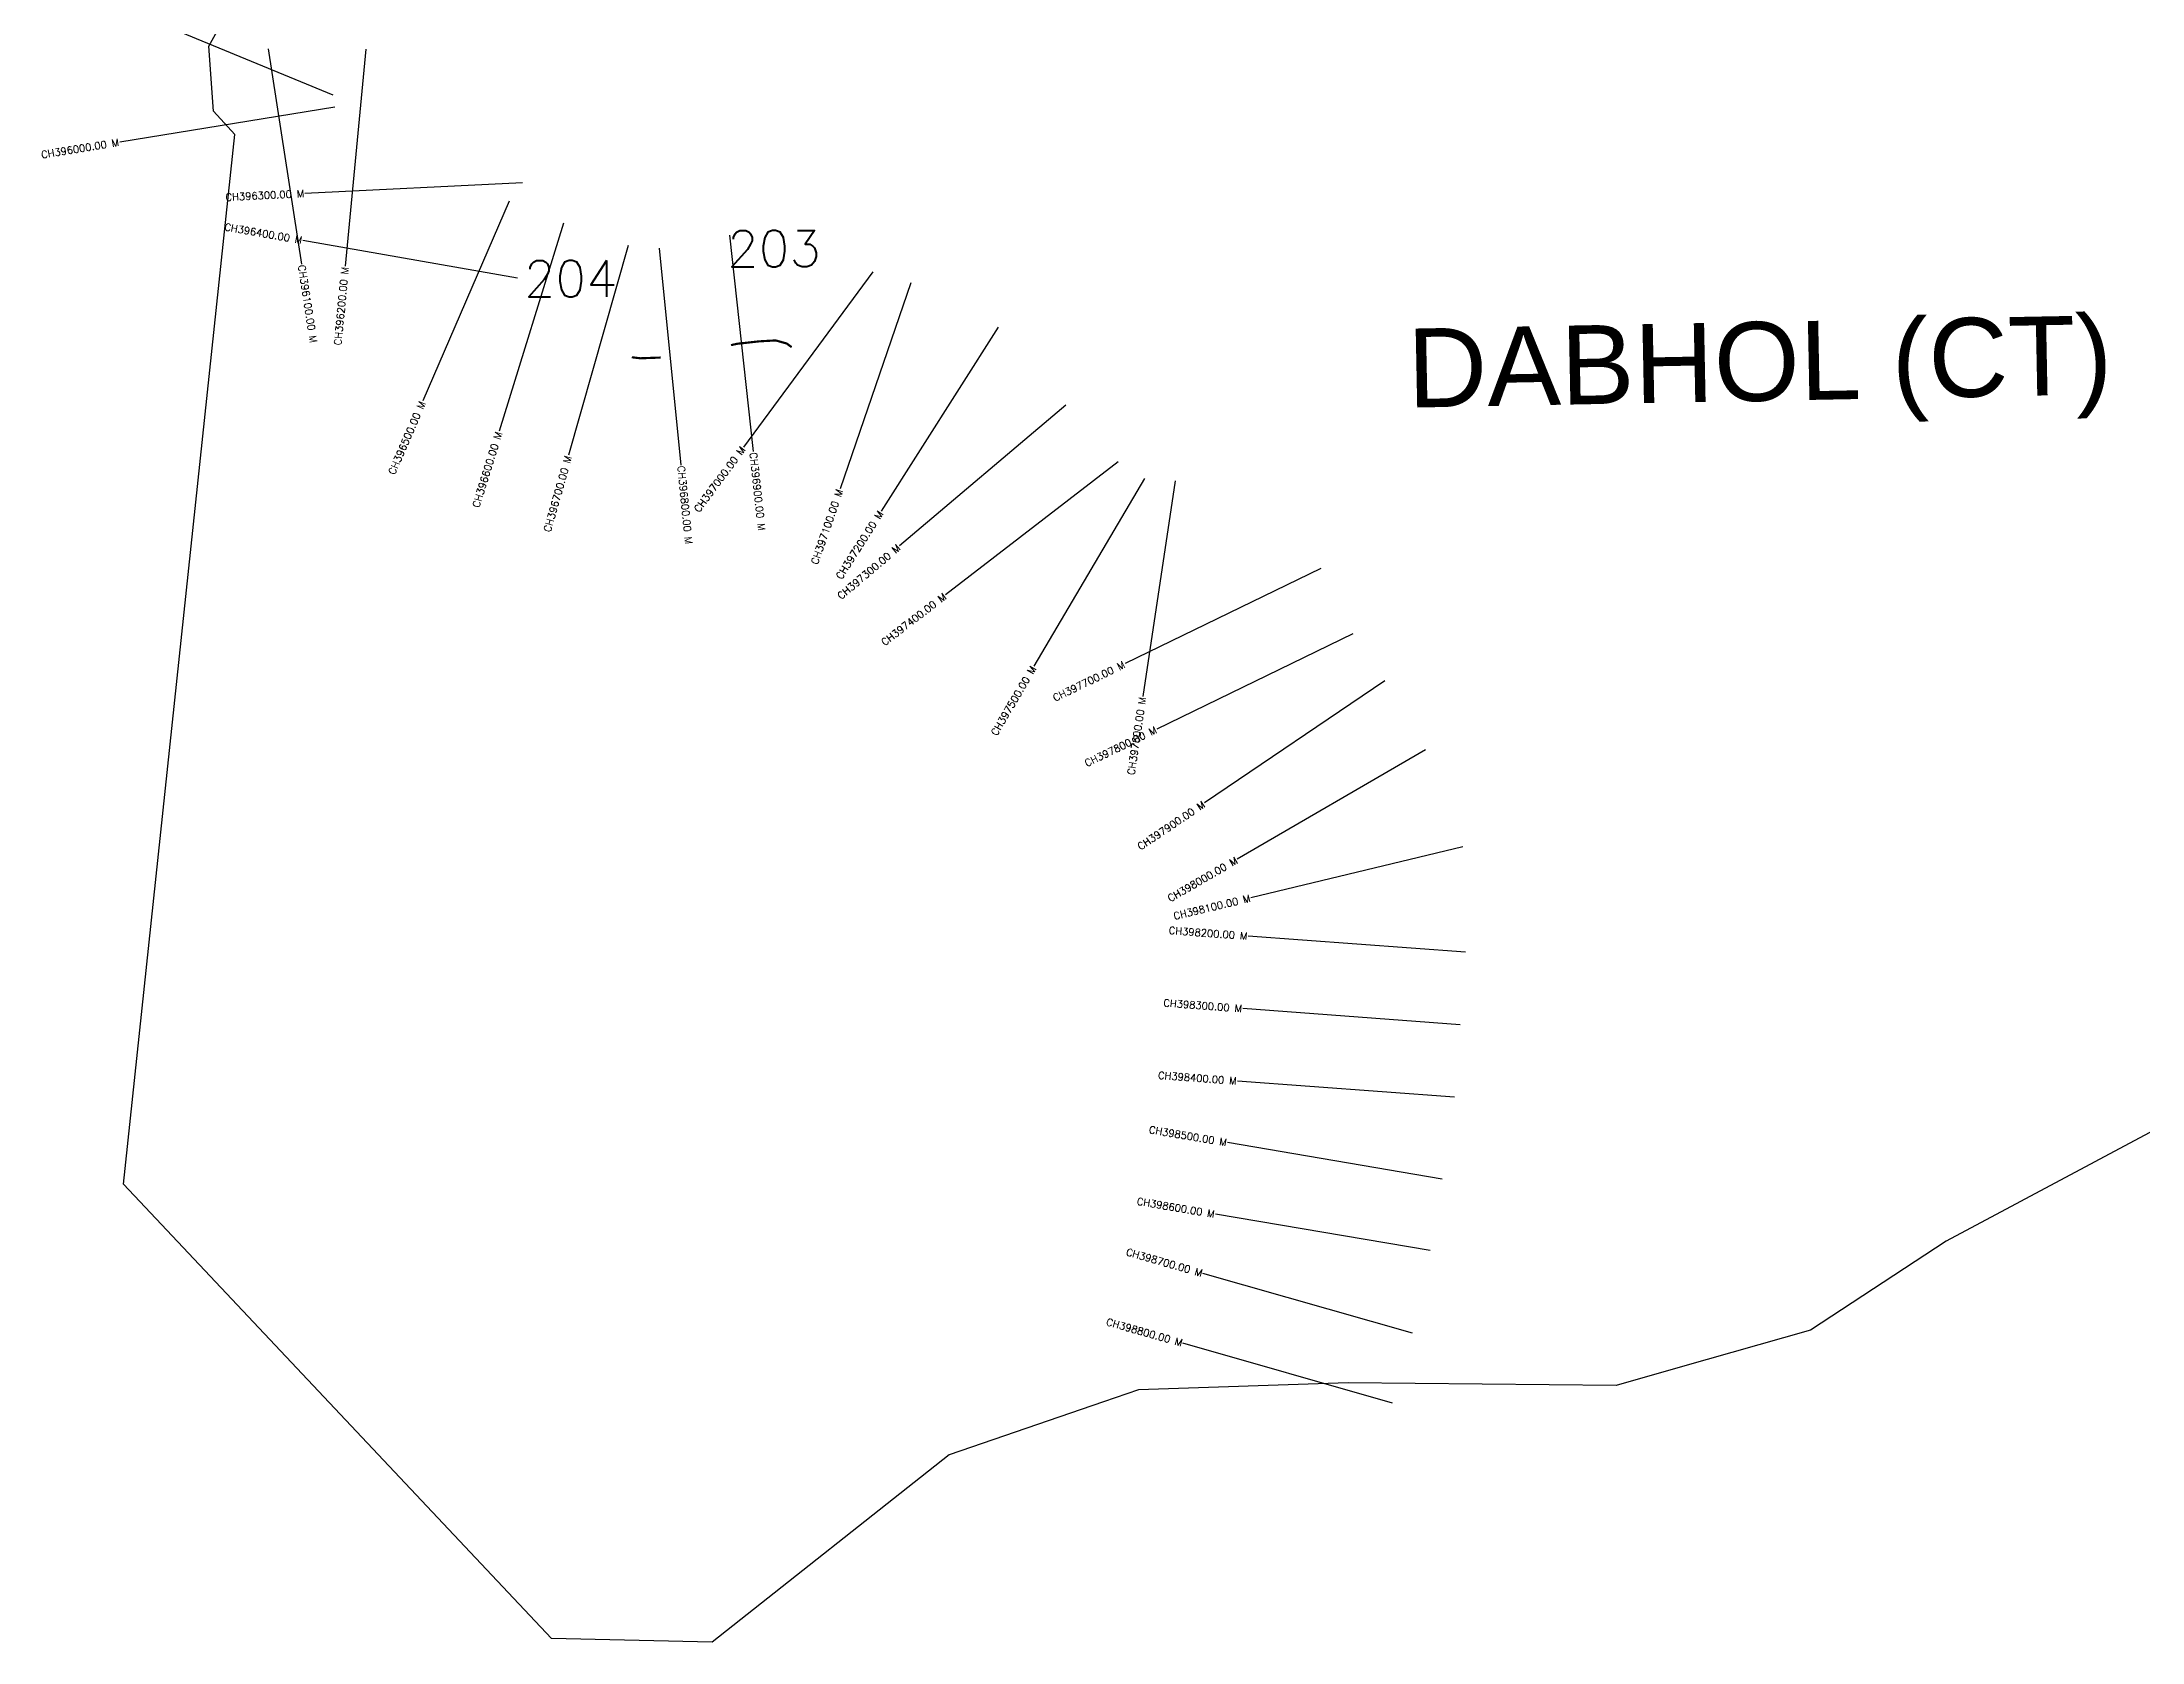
# Model space of a CAD drawing. Header units: metres. Extents: x 303676 to 308665, y 1944228 to 1947942.
# Drawn here: x 303676 to 306568, y 1944228 to 1946432 of the extents above; entities that cross this region are included whole.
import ezdxf
from ezdxf.enums import TextEntityAlignment as Align

# ---------------------------------------------------------------- set-up
doc = ezdxf.new("R2010")
doc.units = ezdxf.units.M
doc.header["$MEASUREMENT"] = 0
for name, color, linetype in [('ARTIFICIALLY PROTECTED', 4, 'Continuous'), ('CS', 134, 'Continuous'), ('CSMark', 6, 'Continuous'), ('VILLAGE NAME', 250, 'Continuous')]:
    doc.layers.add(name, color=color, linetype=linetype)
doc.styles.get("Standard").update_dxf_attribs({"font": 'simplex.shx'})

msp = doc.modelspace()

# ---------------------------------------------------------------- linework, layer by layer
at = {"color": 6, "flags": 128}
msp.add_lwpolyline([(306605.6, 1944944), (306298.4, 1944780.2), (306111.6, 1944657.7), (305932.2, 1944606.7), (305843.9, 1944581.6), (305474.9, 1944585), (305186.4, 1944575.7), (305138.1, 1944559.2), (304925.5, 1944486.2), (304599, 1944228.3), (304377.7, 1944233.1), (303788.4, 1944858.7), (303941.7, 1946304.1), (303912.7, 1946336.3), (303906.1, 1946425.6), (303976.7, 1946553.6)], dxfattribs=at)
at = {"layer": 'ARTIFICIALLY PROTECTED', "const_width": 3, "flags": 128}
for points in [[(304625.1, 1946014.1), (304633.8, 1946016), (304663.6, 1946019.3), (304686.6, 1946020.6), (304701.9, 1946016.3), (304708.6, 1946011.3)], [(304488.5, 1945997.4), (304500.4, 1945996), (304528.1, 1945997)]]:
    msp.add_lwpolyline(points, dxfattribs=at)
at = {"layer": 'CS'}
for p, q in [((304077.4, 1946358.3), (303799.9, 1946472.5)), ((303987.8, 1946422.1), (304033.6, 1946125.6)), ((304122.4, 1946421.5), (304093.8, 1946122.9)), ((304079.4, 1946342), (303783.3, 1946293.8)), ((304338, 1946237.5), (304038.4, 1946223)), ((304319.8, 1946212.5), (304200.8, 1945937.2)), ((304394.4, 1946182.1), (304305.8, 1945895.5)), ((304623.1, 1946165.7), (304655.6, 1945867.5)), ((304331.1, 1946106.5), (304035.6, 1946158.3)), ((304483.4, 1946151.1), (304401.5, 1945862.5)), ((304526.3, 1946147.5), (304556.2, 1945848.9)), ((304820.5, 1946115.1), (304642.3, 1945873.8)), ((304872.6, 1946100), (304775.2, 1945816.3)), ((304992.8, 1946038.7), (304831.8, 1945785.5)), ((305086, 1945931.5), (304857, 1945737.6)), ((305158, 1945853.2), (304920.4, 1945670.1)), ((305194.3, 1945830.6), (305042.2, 1945572)), ((305236.7, 1945827.1), (305192, 1945530.5)), ((305437.4, 1945706.6), (305167.6, 1945575.5)), ((305481.1, 1945616.7), (305211.3, 1945485.5)), ((305525.5, 1945551.7), (305277, 1945383.7)), ((305581.6, 1945456.7), (305322.1, 1945306.2)), ((305632.7, 1945323.2), (305341, 1945253.2)), ((305636.3, 1945178), (305337.1, 1945200.2)), ((305628.9, 1945078.2), (305329.7, 1945100.5)), ((305621.4, 1944978.5), (305322.3, 1945000.7)), ((305604.5, 1944865.8), (305308.7, 1944915.9)), ((305587.8, 1944767.2), (305292, 1944817.3)), ((305563.4, 1944653.4), (305274.9, 1944735.8)), ((305535.9, 1944557.2), (305247.4, 1944639.7))]:
    msp.add_line(p, q, dxfattribs=at)

# ---------------------------------------------------------------- texts
at = {"char_height": 50, "attachment_point": 1}
for s, width, insert in [('203', 194.412, (304620, 1946172)), ('204', 84.374, (304340.1, 1946130.7))]:
    msp.add_mtext_dynamic_manual_height_columns(s, width=width, gutter_width=1, heights=[74.2], dxfattribs=dict(at, insert=insert))
at = {"layer": 'CSMark'}
for s, rotation, p in [('CH396000.00 M', 9.2512, (303782.3, 1946293.6)), ('CH396300.00 M', 2.7704, (304037.4, 1946223)), ('CH396400.00 M', 350.0515, (304034.6, 1946158.5)), ('CH396200.00 M', 84.5391, (304093.7, 1946121.9)), ('CH396500.00 M', 66.6269, (304200.4, 1945936.2)), ('CH396600.00 M', 72.8123, (304305.5, 1945894.5)), ('CH397000.00 M', 53.5472, (304641.7, 1945873)), ('CH396700.00 M', 74.1767, (304401.3, 1945861.5)), ('CH397100.00 M', 71.0578, (304774.9, 1945815.3)), ('CH397200.00 M', 57.5542, (304831.3, 1945784.7)), ('CH397300.00 M', 40.2577, (304856.3, 1945737)), ('CH397400.00 M', 37.628, (304919.6, 1945669.5)), ('CH397500.00 M', 59.542, (305041.7, 1945571.2)), ('CH397700.00 M', 25.929, (305166.7, 1945575)), ('CH397600.00 M', 81.4234, (305191.8, 1945529.5)), ('CH397800.00 M', 25.929, (305210.4, 1945485.1)), ('CH397900.00 M', 34.0649, (305276.2, 1945383.1)), ('CH398000.00 M', 30.1235, (305321.3, 1945305.7)), ('CH398100.00 M', 13.5089, (305340, 1945252.9)), ('CH398200.00 M', 355.7493, (305336.1, 1945200.3)), ('CH398300.00 M', 355.7493, (305328.7, 1945100.5)), ('CH398400.00 M', 355.7493, (305321.3, 1945000.8)), ('CH398500.00 M', 350.3954, (305307.7, 1944916)), ('CH398600.00 M', 350.3954, (305291, 1944817.4)), ('CH398700.00 M', 344.0454, (305273.9, 1944736.1)), ('CH398800.00 M', 344.0454, (305246.5, 1944639.9))]:
    msp.add_text(s, height=10, rotation=rotation, dxfattribs=at).set_placement(p, align=Align.MIDDLE_RIGHT)
for s, rotation, p in [('CH396100.00 M', 278.7851, (304033.8, 1946124.6)), ('CH396800.00 M', 275.7123, (304556.3, 1945848)), ('CH396900.00 M', 276.2221, (304655.7, 1945866.5))]:
    msp.add_text(s, height=10, rotation=rotation, dxfattribs=at).set_placement(p, align=Align.MIDDLE_LEFT)
at = {"layer": 'VILLAGE NAME', "insert": (305555.4, 1946036.7), "char_height": 108.748, "attachment_point": 1, "rotation": 1.1028}
msp.add_mtext_dynamic_manual_height_columns('{\\fArial|b0|i0|c0|p34;DABHOL (CT)}', width=1571.314, gutter_width=543.7, heights=[0], dxfattribs=at)

doc.saveas('drawing.dxf')
